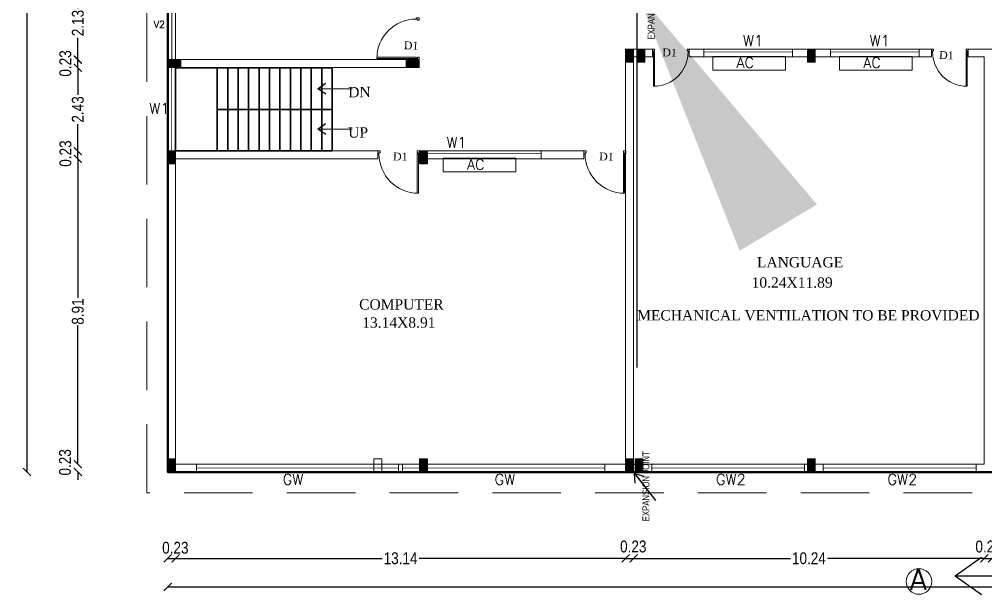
# Model space of a CAD drawing. Header units: metres. Extents: x 43 to 977, y 102 to 459.
# Drawn here: x 652.97 to 681.18, y 139.98 to 156.77 of the extents above; entities that cross this region are included whole.
import ezdxf

# ---------------------------------------------------------------- set-up
doc = ezdxf.new("R2010")
doc.units = ezdxf.units.M
doc.header["$MEASUREMENT"] = 0
doc.header["$PDMODE"] = 3
doc.linetypes.add('DASHDOT', pattern=[1, 0.5, -0.25, 0, -0.25])
doc.linetypes.add('HIDDEN', pattern=[0.375, 0.25, -0.125])
doc.layers.get('0').update_dxf_attribs({"lineweight": 0})
doc.layers.get('Defpoints').update_dxf_attribs({"lineweight": 0})
doc.layers.add('BLK_1_FLR_2_BLT_UP_AREA_EXISTING', color=10, linetype='Continuous')
for name, color, linetype, lineweight in [('Column', 1, 'Continuous', 0), ('DOOR', 1, 'Continuous', 0), ('fence', 15, 'Continuous', 0), ('HAT', 1, 'Continuous', 0), ('hatch', 7, 'Continuous', 0), ('Layer3', 5, 'Continuous', 0), ('main wall', 150, 'Continuous', 0), ('RTEXT', 4, 'Continuous', 0), ('TE', 9, 'Continuous', 0), ('TEXT', 130, 'Continuous', 0), ('WAL', 6, 'Continuous', 0), ('WALL', 7, 'Continuous', 0), ('WIN', 13, 'Continuous', 0)]:
    doc.layers.add(name, color=color, linetype=linetype, lineweight=lineweight)
doc.styles.add('ARIAL NARROW', font='')
doc.styles.add('RTEXT', font='arial.ttf', dxfattribs={"width": 0.8, "height": 8})
doc.styles.get("Standard").update_dxf_attribs({"font": 'romans.shx'})
doc.styles.add('style2', font='romantic.ttf')
doc.styles.add('visa', font='swissc.ttf')
doc.styles.get('ARIAL NARROW').set_extended_font_data('Lydian BT')
doc.dimstyles.new('Copy of o3 400', dxfattribs={"dimscale": 0.23, "dimtxt": 0.9, "dimasz": 1, "dimexe": 5, "dimexo": 9, "dimgap": 0.23, "dimtad": 0, "dimlfac": 4, "dimzin": 3, "dimdsep": 46, "dimtxsty": 'visa', "dimblk": 'ARCHTICK', "dimcen": 0.09, "dimse1": 1, "dimse2": 1, "dimclrd": 7, "dimclre": 256, "dimclrt": 7, "dimadec": 0, "dimazin": 0, "dimtfac": 0.23, "dimtofl": 0, "dimtmove": 2, "dimatfit": 1, "dimldrblk": 'ARCHTICK', "dimfxl": 0, "dimtolj": 1, "dimtzin": 0, "dimarcsym": 0})
doc.dimstyles.new('Copy(2) of S-2', dxfattribs={"dimtxt": 10.5, "dimasz": 8, "dimexe": 2, "dimexo": 50, "dimgap": 5, "dimtad": 0, "dimtoh": 1, "dimdec": 1, "dimzin": 0, "dimdsep": 46, "dimlunit": 4, "dimtxsty": 'ARIAL NARROW', "dimcen": 0.09, "dimdle": 3, "dimse1": 1, "dimse2": 1, "dimclrd": 7, "dimclre": 13, "dimclrt": 7, "dimadec": 0, "dimazin": 0, "dimtfac": 1, "dimtdec": 1, "dimtofl": 0, "dimtmove": 0, "dimatfit": 3, "dimfxl": 0, "dimtolj": 1, "dimtzin": 0, "dimlwd": 13, "dimarcsym": 0})
doc.dimstyles.new('o3', dxfattribs={"dimscale": 0.23, "dimtxt": 0.9, "dimasz": 1, "dimexe": 5, "dimexo": 9, "dimgap": 0.23, "dimtad": 0, "dimzin": 3, "dimdsep": 46, "dimtxsty": 'visa', "dimblk": 'ARCHTICK', "dimcen": 0.09, "dimse1": 1, "dimse2": 1, "dimclrd": 7, "dimclre": 256, "dimclrt": 7, "dimadec": 0, "dimazin": 0, "dimtfac": 0.23, "dimtofl": 0, "dimtmove": 2, "dimatfit": 1, "dimldrblk": 'ARCHTICK', "dimfxl": 0, "dimtolj": 1, "dimtzin": 0, "dimarcsym": 0})
pattern_1 = [(45, (-4768.4273177, 1821.2625484), (-0.0022447263868, 0.0022447263868), [])]
pattern_2 = [(45, (-5007.7384644, 1784.537545), (-0.0022447263868, 0.0022447263868), [])]

# ---------------------------------------------------------------- blocks, each defined once
blk = doc.blocks.new('reterte')
for p, q in [((81308.78, 63026.8), (81308.78, 63060.8)), ((81309.78, 63026.8), (81309.78, 63060.79)), ((81308.78, 63026.8), (81309.78, 63026.8))]:
    blk.add_line(p, q)
for points in [[(81307.78, 63026.8), (81308.78, 63026.8), (81308.78, 63025.8), (81309.78, 63025.8), (81309.78, 63024.3), (81307.78, 63024.3)], [(81343.78, 63026.8), (81342.78, 63026.8), (81342.78, 63025.8), (81341.78, 63025.8), (81341.78, 63024.3), (81343.78, 63024.3)]]:
    blk.add_lwpolyline(points, close=True)
blk.add_arc((81308.78, 63026.8), 34, 0, 90)
blk = doc.blocks.new('_ArchTick')
at = {"color": 0, "const_width": 0.15}
blk.add_lwpolyline([(-0.5, -0.5), (0.5, 0.5)], dxfattribs=at)
blk = doc.blocks.new('*D372')
at = {"layer": 'Defpoints', "color": 0, "lineweight": 30}
for p in [(657.302, 144.317), (657.531, 144.317), (657.531, 141.037)]:
    blk.add_point(p, dxfattribs=at)
at = {"layer": 'WALL', "color": 7, "lineweight": -2}
blk.add_line((657.302, 141.037), (657.531, 141.037), dxfattribs=at)
at = {"layer": 'WALL', "color": 7, "lineweight": -2, "xscale": 0.23, "yscale": 0.23, "zscale": 0.23, "rotation": 180}
blk.add_blockref('_ArchTick', (657.302, 141.037), dxfattribs=at)
at = {"layer": 'WALL', "color": 7, "lineweight": -2, "xscale": 0.23, "yscale": 0.23, "zscale": 0.23}
blk.add_blockref('_ArchTick', (657.531, 141.037), dxfattribs=at)
at = {"layer": 'WALL', "color": 7, "insert": (657.525, 141.345), "char_height": 0.345, "attachment_point": 5, "style": 'visa'}
blk.add_mtext('\\A1;0.23', dxfattribs=at)
blk = doc.blocks.new('*D373')
at = {"layer": 'Defpoints', "color": 0, "lineweight": 30}
for p in [(657.531, 144.317), (670.67, 144.251), (670.67, 141.037)]:
    blk.add_point(p, dxfattribs=at)
at = {"layer": 'WALL', "color": 7, "lineweight": -2}
for p, q in [((657.531, 141.037), (663.561, 141.037)), ((670.67, 141.037), (664.64, 141.037))]:
    blk.add_line(p, q, dxfattribs=at)
at = {"layer": 'WALL', "color": 7, "lineweight": -2, "xscale": 0.23, "yscale": 0.23, "zscale": 0.23, "rotation": 180}
blk.add_blockref('_ArchTick', (657.531, 141.037), dxfattribs=at)
at = {"layer": 'WALL', "color": 7, "lineweight": -2, "xscale": 0.23, "yscale": 0.23, "zscale": 0.23}
blk.add_blockref('_ArchTick', (670.67, 141.037), dxfattribs=at)
at = {"layer": 'WALL', "color": 7, "insert": (664.1, 141.037), "char_height": 0.345, "attachment_point": 5, "style": 'visa'}
blk.add_mtext('\\A1;13.14', dxfattribs=at)
blk = doc.blocks.new('*D374')
at = {"layer": 'Defpoints', "color": 0, "lineweight": 30}
for p in [(670.67, 144.251), (670.899, 144.251), (670.899, 141.037)]:
    blk.add_point(p, dxfattribs=at)
at = {"layer": 'WALL', "color": 7, "lineweight": -2}
blk.add_line((670.67, 141.037), (670.899, 141.037), dxfattribs=at)
at = {"layer": 'WALL', "color": 7, "lineweight": -2, "xscale": 0.23, "yscale": 0.23, "zscale": 0.23, "rotation": 180}
blk.add_blockref('_ArchTick', (670.67, 141.037), dxfattribs=at)
at = {"layer": 'WALL', "color": 7, "lineweight": -2, "xscale": 0.23, "yscale": 0.23, "zscale": 0.23}
blk.add_blockref('_ArchTick', (670.899, 141.037), dxfattribs=at)
at = {"layer": 'WALL', "color": 7, "insert": (670.892, 141.381), "char_height": 0.345, "attachment_point": 5, "style": 'visa'}
blk.add_mtext('\\A1;0.23', dxfattribs=at)
blk = doc.blocks.new('*D375')
at = {"layer": 'Defpoints', "color": 0, "lineweight": 30}
for p in [(681.14, 144.473), (670.899, 144.251), (681.14, 141.037)]:
    blk.add_point(p, dxfattribs=at)
at = {"layer": 'WALL', "color": 7, "lineweight": -2}
for p, q in [((670.899, 141.037), (675.479, 141.037)), ((681.14, 141.037), (676.559, 141.037))]:
    blk.add_line(p, q, dxfattribs=at)
at = {"layer": 'WALL', "color": 7, "lineweight": -2, "xscale": 0.23, "yscale": 0.23, "zscale": 0.23, "rotation": 180}
blk.add_blockref('_ArchTick', (670.899, 141.037), dxfattribs=at)
at = {"layer": 'WALL', "color": 7, "lineweight": -2, "xscale": 0.23, "yscale": 0.23, "zscale": 0.23}
blk.add_blockref('_ArchTick', (681.14, 141.037), dxfattribs=at)
at = {"layer": 'WALL', "color": 7, "insert": (676.019, 141.037), "char_height": 0.345, "attachment_point": 5, "style": 'visa'}
blk.add_mtext('\\A1;10.24', dxfattribs=at)
blk = doc.blocks.new('*D376')
at = {"layer": 'Defpoints', "color": 0, "lineweight": 30}
for p in [(681.14, 144.473), (681.368, 144.473), (681.368, 141.037)]:
    blk.add_point(p, dxfattribs=at)
at = {"layer": 'WALL', "color": 7, "lineweight": -2}
blk.add_line((681.14, 141.037), (681.368, 141.037), dxfattribs=at)
at = {"layer": 'WALL', "color": 7, "lineweight": -2, "xscale": 0.23, "yscale": 0.23, "zscale": 0.23, "rotation": 180}
blk.add_blockref('_ArchTick', (681.14, 141.037), dxfattribs=at)
at = {"layer": 'WALL', "color": 7, "lineweight": -2, "xscale": 0.23, "yscale": 0.23, "zscale": 0.23}
blk.add_blockref('_ArchTick', (681.368, 141.037), dxfattribs=at)
at = {"layer": 'WALL', "color": 7, "insert": (681.264, 141.379), "char_height": 0.345, "attachment_point": 5, "style": 'visa'}
blk.add_mtext('\\A1;0.23', dxfattribs=at)
blk = doc.blocks.new('*D385')
at = {"layer": 'Defpoints', "color": 0, "lineweight": 30}
for p in [(657.302, 143.94), (728.172, 144.077), (728.172, 140.203)]:
    blk.add_point(p, dxfattribs=at)
at = {"layer": 'WALL', "color": 7, "lineweight": -2}
for p, q in [((657.302, 140.203), (692.19, 140.203)), ((728.172, 140.203), (693.284, 140.203))]:
    blk.add_line(p, q, dxfattribs=at)
at = {"layer": 'WALL', "color": 7, "lineweight": -2, "xscale": 0.23, "yscale": 0.23, "zscale": 0.23, "rotation": 180}
blk.add_blockref('_ArchTick', (657.302, 140.203), dxfattribs=at)
at = {"layer": 'WALL', "color": 7, "lineweight": -2, "xscale": 0.23, "yscale": 0.23, "zscale": 0.23}
blk.add_blockref('_ArchTick', (728.172, 140.203), dxfattribs=at)
at = {"layer": 'WALL', "color": 7, "insert": (692.737, 140.203), "char_height": 0.345, "attachment_point": 5, "style": 'visa'}
blk.add_mtext('\\A1;70.87', dxfattribs=at)
blk = doc.blocks.new('*D328')
at = {"layer": 'Defpoints', "color": 0, "lineweight": 30}
for p in [(657.664, 143.788), (654.679, 143.559), (657.416, 143.559)]:
    blk.add_point(p, dxfattribs=at)
at = {"layer": 'WALL', "color": 7, "lineweight": -2}
for p, q in [((654.679, 143.788), (654.679, 144.018)), ((654.679, 143.559), (654.679, 143.329))]:
    blk.add_line(p, q, dxfattribs=at)
at = {"layer": 'WALL', "color": 7, "lineweight": -2, "xscale": 0.23, "yscale": 0.23, "zscale": 0.23}
for p, rotation in [((654.679, 143.788), 270), ((654.679, 143.559), 90)]:
    blk.add_blockref('_ArchTick', p, dxfattribs=dict(at, rotation=rotation))
at = {"layer": 'WALL', "color": 7, "insert": (654.306, 143.839), "char_height": 0.345, "attachment_point": 5, "rotation": 90, "style": 'visa'}
blk.add_mtext('\\A1;0.23', dxfattribs=at)
blk = doc.blocks.new('*D329')
at = {"layer": 'Defpoints', "color": 0, "lineweight": 30}
for p in [(654.679, 152.697), (657.745, 152.697), (657.664, 143.788)]:
    blk.add_point(p, dxfattribs=at)
at = {"layer": 'WALL', "color": 7, "lineweight": -2}
for p, q in [((654.679, 152.697), (654.679, 148.643)), ((654.679, 143.788), (654.679, 147.842))]:
    blk.add_line(p, q, dxfattribs=at)
at = {"layer": 'WALL', "color": 7, "lineweight": -2, "xscale": 0.23, "yscale": 0.23, "zscale": 0.23}
for p, rotation in [((654.679, 152.697), 90), ((654.679, 143.788), 270)]:
    blk.add_blockref('_ArchTick', p, dxfattribs=dict(at, rotation=rotation))
at = {"layer": 'WALL', "color": 7, "insert": (654.679, 148.242), "char_height": 0.345, "attachment_point": 5, "rotation": 90, "style": 'visa'}
blk.add_mtext('\\A1;8.91', dxfattribs=at)
blk = doc.blocks.new('*D330')
at = {"layer": 'Defpoints', "color": 0, "lineweight": 30}
for p in [(654.679, 152.925), (657.745, 152.925), (657.745, 152.697)]:
    blk.add_point(p, dxfattribs=at)
at = {"layer": 'WALL', "color": 7, "lineweight": -2}
blk.add_line((654.679, 152.697), (654.679, 152.925), dxfattribs=at)
at = {"layer": 'WALL', "color": 7, "lineweight": -2, "xscale": 0.23, "yscale": 0.23, "zscale": 0.23}
for p, rotation in [((654.679, 152.925), 90), ((654.679, 152.697), 270)]:
    blk.add_blockref('_ArchTick', p, dxfattribs=dict(at, rotation=rotation))
at = {"layer": 'WALL', "color": 7, "insert": (654.319, 152.854), "char_height": 0.345, "attachment_point": 5, "rotation": 90, "style": 'visa'}
blk.add_mtext('\\A1;0.23', dxfattribs=at)
blk = doc.blocks.new('*D331')
at = {"layer": 'Defpoints', "color": 0, "lineweight": 30}
for p in [(654.679, 155.36), (657.745, 155.36), (657.745, 152.925)]:
    blk.add_point(p, dxfattribs=at)
at = {"layer": 'WALL', "color": 7, "lineweight": -2}
for p, q in [((654.679, 155.36), (654.679, 154.573)), ((654.679, 152.925), (654.679, 153.712))]:
    blk.add_line(p, q, dxfattribs=at)
at = {"layer": 'WALL', "color": 7, "lineweight": -2, "xscale": 0.23, "yscale": 0.23, "zscale": 0.23}
for p, rotation in [((654.679, 155.36), 90), ((654.679, 152.925), 270)]:
    blk.add_blockref('_ArchTick', p, dxfattribs=dict(at, rotation=rotation))
at = {"layer": 'WALL', "color": 7, "insert": (654.679, 154.142), "char_height": 0.345, "attachment_point": 5, "rotation": 90, "style": 'visa'}
blk.add_mtext('\\A1;2.43', dxfattribs=at)
blk = doc.blocks.new('*D332')
at = {"layer": 'Defpoints', "color": 0, "lineweight": 30}
for p in [(654.679, 155.588), (657.745, 155.588), (657.745, 155.36)]:
    blk.add_point(p, dxfattribs=at)
at = {"layer": 'WALL', "color": 7, "lineweight": -2}
blk.add_line((654.679, 155.36), (654.679, 155.588), dxfattribs=at)
at = {"layer": 'WALL', "color": 7, "lineweight": -2, "xscale": 0.23, "yscale": 0.23, "zscale": 0.23}
for p, rotation in [((654.679, 155.588), 90), ((654.679, 155.36), 270)]:
    blk.add_blockref('_ArchTick', p, dxfattribs=dict(at, rotation=rotation))
at = {"layer": 'WALL', "color": 7, "insert": (654.315, 155.485), "char_height": 0.345, "attachment_point": 5, "rotation": 90, "style": 'visa'}
blk.add_mtext('\\A1;0.23', dxfattribs=at)
blk = doc.blocks.new('*D338')
at = {"layer": 'Defpoints', "color": 0, "lineweight": 30}
for p in [(657.526, 181.883), (653.197, 143.559), (657.531, 143.559)]:
    blk.add_point(p, dxfattribs=at)
at = {"layer": 'WALL', "color": 7, "lineweight": -2}
for p, q in [((653.197, 181.883), (653.197, 163.268)), ((653.197, 143.559), (653.197, 162.174))]:
    blk.add_line(p, q, dxfattribs=at)
at = {"layer": 'WALL', "color": 7, "lineweight": -2, "xscale": 0.23, "yscale": 0.23, "zscale": 0.23}
for p, rotation in [((653.197, 181.883), 90), ((653.197, 143.559), 270)]:
    blk.add_blockref('_ArchTick', p, dxfattribs=dict(at, rotation=rotation))
at = {"layer": 'WALL', "color": 7, "insert": (653.197, 162.721), "char_height": 0.345, "attachment_point": 5, "rotation": 90, "style": 'visa'}
blk.add_mtext('\\A1;38.32', dxfattribs=at)
blk = doc.blocks.new('*D339')
at = {"layer": 'Defpoints', "color": 0, "lineweight": 30}
for p in [(654.679, 157.73), (658.001, 157.73), (658.001, 155.597)]:
    blk.add_point(p, dxfattribs=at)
at = {"layer": 'WALL', "color": 7, "lineweight": -2}
for p, q in [((654.679, 157.73), (654.679, 157.095)), ((654.679, 155.597), (654.679, 156.233))]:
    blk.add_line(p, q, dxfattribs=at)
at = {"layer": 'WALL', "color": 7, "lineweight": -2, "xscale": 0.23, "yscale": 0.23, "zscale": 0.23}
for p, rotation in [((654.679, 157.73), 90), ((654.679, 155.597), 270)]:
    blk.add_blockref('_ArchTick', p, dxfattribs=dict(at, rotation=rotation))
at = {"layer": 'WALL', "color": 7, "insert": (654.679, 156.664), "char_height": 0.345, "attachment_point": 5, "rotation": 90, "style": 'visa'}
blk.add_mtext('\\A1;2.13', dxfattribs=at)

msp = doc.modelspace()

# ---------------------------------------------------------------- hatches: boundary and pattern name
h = msp.add_hatch()
h.set_pattern_fill('ANSI31', color=256, scale=0.025396, angle=90, style=0)
h.set_pattern_definition([(135, (-1008.058552, -5283.7289274), (-0.0022447263868, -0.0022447263868), [])])
h.paths.add_polyline_path([(657.30215, 155.59709), (657.30215, 155.36852), (657.6831, 155.36852), (657.6831, 155.59709)])
at = {"layer": 'hatch'}
h = msp.add_hatch(dxfattribs=at)
h.set_pattern_fill('ANSI31', color=256, scale=0.025396, style=0)
h.set_pattern_definition(pattern_1)
h.paths.add_polyline_path([(670.8987, 155.90184), (670.67013, 155.90184), (670.67013, 155.5209), (670.8987, 155.5209)])
h = msp.add_hatch(dxfattribs=at)
h.set_pattern_fill('ANSI31', color=256, scale=0.025396, style=0)
h.set_pattern_definition(pattern_1)
h.paths.add_polyline_path([(670.8987, 155.90184), (670.67013, 155.90184), (670.67013, 155.5209), (670.8987, 155.5209)])
h = msp.add_hatch(dxfattribs=at)
h.set_pattern_fill('ANSI31', color=256, scale=0.025396, style=0)
h.set_pattern_definition([(45, (-4768.0971674, 1821.2625484), (-0.0022447263868, 0.0022447263868), [])])
h.paths.add_polyline_path([(671.22885, 155.90184), (671.00028, 155.90184), (671.00028, 155.5209), (671.22885, 155.5209)])
h = msp.add_hatch(dxfattribs=at)
h.set_pattern_fill('ANSI31', color=256, scale=0.025396, style=0)
h.set_pattern_definition([(45, (-4763.1227103, 1821.2625484), (-0.0022447263868, 0.0022447263868), [])])
h.paths.add_polyline_path([(676.20331, 155.90184), (675.97474, 155.90184), (675.97474, 155.5209), (676.20331, 155.5209)])
h = msp.add_hatch(dxfattribs=at)
h.set_pattern_fill('ANSI31', color=256, scale=0.025396, angle=90, style=0)
h.set_pattern_definition([(135, (-1001.0978264, -5283.7289274), (-0.0022447263868, -0.0022447263868), [])])
h.paths.add_polyline_path([(664.26288, 155.59709), (664.26288, 155.36852), (664.64382, 155.36852), (664.64382, 155.59709)])
h = msp.add_hatch(dxfattribs=at)
h.set_pattern_fill('ANSI31', color=256, scale=0.025396, style=0)
h.set_pattern_definition(pattern_2)
h.paths.add_polyline_path([(657.53072, 152.93049), (657.30215, 152.93049), (657.30215, 152.54955), (657.53072, 152.54955)])
h.paths.add_polyline_path([(664.88136, 152.93049), (664.65366, 152.93049), (664.65366, 152.84578), (664.65279, 152.84578), (664.65279, 152.54955), (664.88136, 152.54955)])
h = msp.add_hatch(dxfattribs=at)
h.set_pattern_fill('ANSI31', color=256, scale=0.025396, style=0)
h.set_pattern_definition(pattern_2)
h.paths.add_polyline_path([(657.53072, 143.94024), (657.30215, 143.94024), (657.30215, 143.5593), (657.53072, 143.5593)])
h.paths.add_polyline_path([(664.88136, 143.94024), (664.65279, 143.94024), (664.65279, 143.78786), (664.65279, 143.5593), (664.88136, 143.5593)])
h = msp.add_hatch(dxfattribs=at)
h.set_pattern_fill('ANSI31', color=256, scale=0.025396, style=0)
h.set_pattern_definition([(45, (-4768.4273177, 1809.3009476), (-0.0022447263868, 0.0022447263868), [])])
h.paths.add_polyline_path([(670.8987, 143.94024), (670.67013, 143.94024), (670.67013, 143.5593), (670.8987, 143.5593)])
h = msp.add_hatch(dxfattribs=at)
h.set_pattern_fill('ANSI31', color=256, scale=0.025396, style=0)
h.set_pattern_definition([(45, (-4768.1507807, 1809.3009476), (-0.0022447263868, 0.0022447263868), [])])
h.paths.add_polyline_path([(671.17523, 143.94024), (670.94667, 143.94024), (670.94667, 143.5593), (671.17523, 143.5593)])
h = msp.add_hatch(dxfattribs=at)
h.set_pattern_fill('ANSI31', color=256, scale=0.025396, style=0)
h.set_pattern_definition([(45, (-4763.1227103, 1809.3009476), (-0.0022447263868, 0.0022447263868), [])])
h.paths.add_polyline_path([(676.20331, 143.94024), (675.97474, 143.94024), (675.97474, 143.5593), (676.20331, 143.5593)])

# ---------------------------------------------------------------- linework, layer by layer
for p, q in [((657.31044, 155.59709), (657.53901, 155.59709)), ((657.53901, 155.59709), (657.31044, 155.59709)), ((657.6831, 155.59709), (657.56881, 155.59709)), ((657.6831, 155.36852), (657.56881, 155.36852)), ((658.74974, 152.93385), (658.74974, 155.36516)), ((661.79728, 152.93385), (661.79728, 155.36516)), ((662.10203, 152.93385), (662.10203, 155.36516)), ((658.74974, 154.14951), (662.10203, 154.14951))]:
    msp.add_line(p, q)
at = {"lineweight": 35, "ltscale": 20}
for p, q in [((658.74974, 154.14416), (658.74974, 155.35982)), ((659.05449, 154.14416), (659.05449, 155.35982)), ((659.35924, 154.14416), (659.35924, 155.35982)), ((659.664, 154.14416), (659.664, 155.35982)), ((659.96875, 154.14416), (659.96875, 155.35982)), ((660.27351, 154.14416), (660.27351, 155.35982)), ((660.57826, 154.14416), (660.57826, 155.35982)), ((660.88302, 154.14416), (660.88302, 155.35982)), ((661.18777, 152.93385), (661.18777, 155.36516)), ((661.18777, 154.14416), (661.18777, 155.35982)), ((661.49252, 154.14416), (661.49252, 155.35982)), ((661.79728, 154.14416), (661.79728, 155.35982)), ((662.10203, 154.14416), (662.10203, 155.35982)), ((658.74974, 154.14416), (658.74974, 152.92514)), ((659.05449, 154.14416), (659.05449, 152.92514)), ((659.35924, 154.14416), (659.35924, 152.92514)), ((659.664, 154.14416), (659.664, 152.92514)), ((659.96875, 154.14416), (659.96875, 152.92514)), ((660.27351, 154.14416), (660.27351, 152.92514)), ((660.57826, 154.14416), (660.57826, 152.92514)), ((660.88302, 154.14416), (660.88302, 152.92514)), ((661.18777, 154.14416), (661.18777, 152.92514)), ((661.49252, 154.14416), (661.49252, 152.92514)), ((661.79728, 154.14416), (661.79728, 152.92514)), ((662.10203, 154.14416), (662.10203, 152.92514))]:
    msp.add_line(p, q, dxfattribs=at)
for points in [[(657.30215, 155.36852), (657.30215, 155.59709), (657.6831, 155.59709), (657.6831, 155.36852)], [(657.30215, 155.59709), (657.6831, 155.59709), (657.6831, 155.36852), (657.30215, 155.36852)]]:
    msp.add_lwpolyline(points, close=True)
at = {"const_width": 0.0254}
msp.add_lwpolyline([(657.41644, 152.9392), (657.41644, 155.36852)], dxfattribs=at)
at = {"lineweight": 35, "ltscale": 20}
for points in [[(658.74974, 155.35982), (657.53072, 155.35982), (657.53072, 152.93049), (658.74974, 152.93049)], [(658.74974, 155.35982), (662.10203, 155.35982), (662.10203, 154.14416), (658.74974, 154.14416)], [(658.74974, 154.14416), (662.10203, 154.14416), (662.10203, 152.93049), (658.74974, 152.93049)]]:
    msp.add_lwpolyline(points, close=True, dxfattribs=at)
at = {"layer": 'BLK_1_FLR_2_BLT_UP_AREA_EXISTING', "color": 26, "lineweight": 50}
msp.add_lwpolyline([(728.17531, 143.55723), (657.30425, 143.55723), (657.30425, 181.4975), (657.34578, 183.55166), (657.41765, 184.62272), (657.52629, 185.70359), (657.65125, 186.64845), (657.81855, 187.67173), (658.01047, 188.65213), (658.23086, 189.62987), (658.49493, 190.65045), (658.76088, 191.61383), (659.03194, 192.59572), (659.31099, 193.55288), (659.62897, 194.54406), (659.94196, 195.5197)], dxfattribs=at)
at = {"layer": 'Column'}
for points in [[(670.67013, 155.90184), (670.8987, 155.90184), (670.8987, 155.5209), (670.67013, 155.5209)], [(670.67013, 155.90184), (670.8987, 155.90184), (670.8987, 155.5209), (670.67013, 155.5209)], [(670.99784, 155.90184), (671.22885, 155.90184), (671.22885, 155.5209), (670.99784, 155.5209)], [(675.97474, 155.90184), (676.20331, 155.90184), (676.20331, 155.5209), (675.97474, 155.5209)], [(664.26288, 155.36852), (664.26288, 155.59709), (664.64382, 155.59709), (664.64382, 155.36852)], [(664.26288, 155.59709), (664.64382, 155.59709), (664.64382, 155.36852), (664.26288, 155.36852)], [(657.30215, 152.93049), (657.53072, 152.93049), (657.53072, 152.54955), (657.30215, 152.54955)], [(657.30215, 143.94024), (657.53072, 143.94024), (657.53072, 143.5593), (657.30215, 143.5593)], [(663.54806, 143.5593), (663.31949, 143.5593), (663.31949, 143.94024), (663.54806, 143.94024)], [(670.67013, 143.94024), (670.8987, 143.94024), (670.8987, 143.5593), (670.67013, 143.5593)], [(670.94423, 143.94024), (671.17523, 143.94024), (671.17523, 143.5593), (670.94423, 143.5593)], [(675.97474, 143.94024), (676.20331, 143.94024), (676.20331, 143.5593), (675.97474, 143.5593)]]:
    msp.add_lwpolyline(points, close=True, dxfattribs=at)
at = {"layer": 'fence', "linetype": 'HIDDEN', "ltscale": 8}
for p, q in [((656.69265, 142.94979), (656.68896, 185.44291)), ((728.7811, 142.94979), (656.69265, 142.94979))]:
    msp.add_line(p, q, dxfattribs=at)
at = {"layer": 'Layer3', "linetype": 'DASHDOT', "lineweight": 30, "ltscale": 100}
for q in [(681.06088, 141.0702), (683.30249, 140.52822), (681.06088, 139.98624)]:
    msp.add_line((680.29129, 140.52822), q, dxfattribs=at)
at = {"layer": 'main wall', "linetype": 'HIDDEN', "lineweight": -3, "ltscale": 50}
msp.add_line((671.00023, 159.10513), (671.00023, 143.78786), dxfattribs=at)
at = {"layer": 'WAL'}
msp.add_line((671.50821, 143.5593), (670.64756, 143.5593), dxfattribs=at)
at = {"layer": 'WALL'}
for p, q in [((657.30215, 155.36852), (657.30215, 156.2066)), ((670.67013, 143.56833), (670.67013, 155.91087)), ((670.67013, 155.90184), (671.45605, 155.90184)), ((671.45605, 155.67328), (671.45605, 155.90184)), ((679.59809, 155.90184), (672.52269, 155.90184)), ((672.52269, 155.67328), (672.52269, 155.90184)), ((672.94965, 155.67328), (672.94965, 155.90184)), ((675.54006, 155.67328), (675.54006, 155.90184)), ((676.20331, 155.90184), (675.97474, 155.90184)), ((676.64948, 155.67328), (676.64948, 155.90184)), ((679.23989, 155.67328), (679.23989, 155.90184)), ((679.59809, 155.67328), (679.59809, 155.90184)), ((680.66473, 155.90184), (681.8353, 155.90184)), ((680.66473, 155.67328), (680.66473, 155.90184)), ((664.41526, 155.59709), (657.6831, 155.59709)), ((664.26288, 155.59709), (664.41526, 155.59709)), ((670.8987, 143.79689), (670.8987, 155.6823)), ((670.8987, 155.67328), (671.45605, 155.67328)), ((679.59809, 155.67328), (672.52269, 155.67328)), ((680.66473, 155.67328), (681.13954, 155.67328)), ((681.13954, 143.78786), (681.13954, 155.67328)), ((657.30215, 155.36852), (657.30215, 143.5593)), ((657.53072, 155.36852), (657.53072, 143.78786)), ((664.64382, 155.36852), (657.6831, 155.36852)), ((664.26288, 155.36852), (664.64382, 155.36852)), ((657.30215, 152.93049), (663.43334, 152.93049)), ((663.43334, 152.70192), (663.43334, 152.93049)), ((664.65743, 152.93049), (669.45025, 152.93049)), ((664.83948, 152.70192), (664.83948, 152.93049)), ((668.20803, 152.70192), (668.20803, 152.93049)), ((669.45025, 152.70192), (669.45025, 152.93049)), ((657.30215, 152.70192), (663.43334, 152.70192)), ((664.65334, 152.70192), (669.45025, 152.70192)), ((658.14023, 143.78786), (657.53072, 143.78786)), ((658.14023, 143.78786), (658.14023, 143.5593)), ((663.31949, 143.78786), (662.70999, 143.78786)), ((664.15757, 143.78786), (663.54806, 143.78786)), ((664.04328, 143.78786), (664.04328, 143.5593)), ((664.15757, 143.78786), (664.15757, 143.5593)), ((671.50821, 143.78786), (670.06062, 143.78786)), ((670.06062, 143.5593), (670.06062, 143.78786)), ((671.42995, 143.78786), (671.42995, 143.5593)), ((675.97474, 143.78786), (671.50821, 143.78786)), ((675.8897, 143.78786), (675.8897, 143.5593)), ((681.13954, 143.78786), (676.20331, 143.78786)), ((676.43724, 143.78786), (676.43724, 143.5593)), ((680.89699, 143.78786), (680.89699, 143.5593)), ((658.14023, 143.5593), (657.30215, 143.5593)), ((664.15757, 143.5593), (662.70999, 143.5593)), ((671.50821, 143.5593), (670.06062, 143.5593)), ((686.95134, 143.5593), (671.50821, 143.5593))]:
    msp.add_line(p, q, dxfattribs=at)
at = {"layer": 'WALL', "color": 5}
msp.add_circle((679.23158, 140.36175), 0.37356, dxfattribs=at)
at = {"layer": 'WIN', "color": 7}
for p, q in [((657.30215, 156.2066), (657.30215, 160.63879)), ((657.53072, 160.63879), (657.53072, 155.59709)), ((672.94965, 155.90184), (675.54006, 155.90184)), ((676.64948, 155.90184), (679.23989, 155.90184)), ((675.54006, 155.67328), (672.94965, 155.67328)), ((679.23989, 155.67328), (676.64948, 155.67328)), ((664.83948, 152.93049), (668.20803, 152.93049)), ((668.20803, 152.70192), (664.83948, 152.70192)), ((658.14023, 143.78786), (664.04328, 143.78786)), ((670.06062, 143.78786), (664.15757, 143.78786)), ((671.42995, 143.78786), (675.8897, 143.78786)), ((676.43724, 143.78786), (680.89699, 143.78786)), ((664.04328, 143.5593), (658.14023, 143.5593)), ((664.15757, 143.5593), (670.06062, 143.5593)), ((675.8897, 143.5593), (671.42995, 143.5593)), ((680.89699, 143.5593), (676.43724, 143.5593))]:
    msp.add_line(p, q, dxfattribs=at)
at = {"layer": 'WIN', "const_width": 0.0254}
for points in [[(657.42472, 157.73037), (657.42472, 155.59709)], [(672.94965, 155.82097), (675.54006, 155.82097)], [(676.64948, 155.82097), (679.23989, 155.82097)], [(664.83948, 152.84962), (668.20803, 152.84962)], [(658.14023, 143.67358), (664.04328, 143.67358)], [(670.06062, 143.67358), (664.15757, 143.67358)], [(671.42995, 143.67358), (675.8897, 143.67358)], [(676.43724, 143.67358), (680.89699, 143.67358)]]:
    msp.add_lwpolyline(points, dxfattribs=at)
at = {"layer": 'WIN', "lineweight": 9}
for points in [[(673.21416, 155.68811), (675.33437, 155.68811), (675.33437, 155.28861), (673.21416, 155.28861)], [(676.91399, 155.68811), (679.0342, 155.68811), (679.0342, 155.28861), (676.91399, 155.28861)], [(665.34768, 152.71676), (667.46789, 152.71676), (667.46789, 152.31725), (665.34768, 152.31725)]]:
    msp.add_lwpolyline(points, close=True, dxfattribs=at)

# ---------------------------------------------------------------- block references
at = {"layer": 'DOOR'}
for p, xscale, yscale, zscale, rotation in [((2800.26099, -2599.5679), 0.0338856130505797, 0.0338856130505797, 0.0338856130505797, 90), ((-1739.55686, 2024.75623), -0.0296529160508135, 0.0296529160508135, 0.0296529160506663, 180), ((3091.67764, 2024.75623), 0.0296529160508135, 0.0296529160508135, 0.0296529160508135, 180), ((3419.81735, 2288.54766), 0.0338856130505797, 0.0338856130505797, 0.0338856130505797, 180), ((3425.83426, 2288.54766), 0.0338856130505797, 0.0338856130505797, 0.0338856130505797, 180)]:
    msp.add_blockref('reterte', p, dxfattribs=dict(at, xscale=xscale, yscale=yscale, zscale=zscale, rotation=rotation))

# ---------------------------------------------------------------- texts
at = {"layer": 'RTEXT', "style": 'RTEXT', "width": 0.8}
for p in [(671.51708, 156.17945), (671.3621, 142.11925)]:
    msp.add_text('EXPANSION JOINT', height=0.2031694, rotation=90, dxfattribs=at).set_placement(p)
at = {"layer": 'TEXT', "color": 4, "style": 'style2'}
for s, height, rotation, p in [('D1', 0.23, 357.807084, (664.19203, 155.90151)), ('D1', 0.23, 357.807084, (671.73625, 155.69558)), ('D1', 0.23, 357.807084, (679.81593, 155.61903)), ('DN', 0.3, 0.759085, (662.57347, 154.49537)), ('UP', 0.3, 0.759085, (662.57347, 153.31757)), ('D1', 0.23, 357.807084, (663.87617, 152.65795)), ('D1', 0.23, 357.807084, (669.89308, 152.65795))]:
    msp.add_text(s, height=height, rotation=rotation, dxfattribs=at).set_placement(p)
for s, p in [('LANGUAGE', (674.50339, 149.53142)), ('10.24X11.89', (674.34643, 148.9393)), ('COMPUTER', (662.8905, 148.29971)), ('MECHANICAL VENTILATION TO BE PROVIDED', (671.00586, 147.98284)), ('13.14X8.91', (662.97944, 147.77108))]:
    msp.add_text(s, height=0.3, dxfattribs=at).set_placement(p)
at = {"layer": 'WALL'}
for s, height, p in [('V2', 0.203169, (656.89232, 156.52687)), ('W1', 0.313036, (674.09338, 155.99298)), ('W1', 0.313036, (677.7932, 155.99298)), ('W1', 0.313036, (656.76595, 154.01649)), ('W1', 0.313036, (665.44103, 153.02163)), ('GW', 0.313036, (660.65962, 143.18521)), ('GW', 0.313036, (666.84333, 143.18521)), ('GW2', 0.313036, (673.30343, 143.18521)), ('GW2', 0.313036, (678.31073, 143.18521)), ('A', 0.62607, (678.96288, 140.11794))]:
    msp.add_text(s, height=height, dxfattribs=at).set_placement(p)
at = {"layer": 'WIN', "lineweight": 9}
for p in [(673.90636, 155.35636), (677.60619, 155.35636), (666.03988, 152.38501)]:
    msp.add_text('AC', height=0.304754, dxfattribs=at).set_placement(p)

# ---------------------------------------------------------------- dimensions: what is measured, and where the dimension line sits
at = {"layer": 'WALL'}
for base, p1, p2, picture, middle in [((653.19733, 143.5593), (657.52559, 181.88312), (657.53072, 143.5593), '*D338', (653.19733, 162.72121)), ((654.67945, 157.73037), (658.00068, 155.59709), (658.00068, 157.73037), '*D339', (654.67945, 156.66373)), ((654.67945, 155.35982), (657.74528, 152.92514), (657.74528, 155.35982), '*D331', (654.67945, 154.14248)), ((654.67945, 152.69658), (657.66382, 143.78786), (657.74528, 152.69658), '*D329', (654.67945, 148.24222))]:
    dim = msp.add_linear_dim(base=base, p1=p1, p2=p2, angle=90, dimstyle='o3', override={"dimtxt": 1.5, "dimpost": '\\X'}, dxfattribs=at)
    dim.commit()
    dim.dimension.update_dxf_attribs({"geometry": picture, "text_midpoint": middle})
for base, p1, p2, picture, middle in [((654.67945, 155.58838), (657.74528, 155.35982), (657.74528, 155.58838), '*D332', (654.31489, 155.48454)), ((654.67945, 152.92514), (657.74528, 152.69658), (657.74528, 152.92514), '*D330', (654.31946, 152.85366)), ((654.67945, 143.5593), (657.66382, 143.78786), (657.41644, 143.5593), '*D328', (654.30564, 143.83862))]:
    dim = msp.add_linear_dim(base=base, p1=p1, p2=p2, angle=90, dimstyle='o3', override={"dimtxt": 1.5, "dimpost": '\\X'}, dxfattribs=at)
    dim.commit()
    dim.dimension.update_dxf_attribs({"geometry": picture, "text_midpoint": middle, "dimtype": 160})
for base, p1, p2, picture, middle in [((681.13954, 141.03673), (670.8987, 144.25105), (681.13954, 144.47314), '*D375', (676.01912, 141.03673)), ((670.67013, 141.03673), (657.53072, 144.31659), (670.67013, 144.25105), '*D373', (664.10043, 141.03673)), ((728.17159, 140.2027), (657.30215, 143.94024), (728.17159, 144.07683), '*D385', (692.73687, 140.2027))]:
    dim = msp.add_linear_dim(base=base, p1=p1, p2=p2, dimstyle='o3', override={"dimtxt": 1.5, "dimpost": '\\X'}, dxfattribs=at)
    dim.commit()
    dim.dimension.update_dxf_attribs({"geometry": picture, "text_midpoint": middle})
for base, p1, p2, picture, middle in [((681.36811, 141.03673), (681.13954, 144.47314), (681.36811, 144.47314), '*D376', (681.26385, 141.37879)), ((657.53072, 141.03673), (657.30215, 144.31659), (657.53072, 144.31659), '*D372', (657.52499, 141.34463)), ((670.8987, 141.03673), (670.67013, 144.25105), (670.8987, 144.25105), '*D374', (670.89194, 141.38061))]:
    dim = msp.add_linear_dim(base=base, p1=p1, p2=p2, dimstyle='o3', override={"dimtxt": 1.5, "dimpost": '\\X'}, dxfattribs=at)
    dim.commit()
    dim.dimension.update_dxf_attribs({"geometry": picture, "text_midpoint": middle, "dimtype": 160})

# ---------------------------------------------------------------- leaders
at = {"ltscale": 20}
for points in [[(661.68385, 154.74371), (662.38618, 154.75294)], [(661.68385, 153.56591), (662.38618, 153.57513)]]:
    msp.add_leader(points, dimstyle='Copy of o3 400', override={"dimtxt": 1, "dimldrblk": 'Open90'}, dxfattribs=at)
at = {"layer": 'HAT', "color": 5, "linetype": 'Continuous', "lineweight": -3}
msp.add_leader([(671.01285, 157.55236), (671.27216, 157.11988)], dimstyle='Copy(2) of S-2', override={"dimgap": 5, "dimtad": 0}, dxfattribs=at)
at = {"layer": 'TE', "color": 22, "ltscale": 20}
msp.add_leader([(670.9325, 143.51524), (671.26799, 143.08276)], dimstyle='Copy of o3 400', override={"dimtxt": 1, "dimldrblk": 'Open90'}, dxfattribs=at)

doc.saveas('drawing.dxf')
